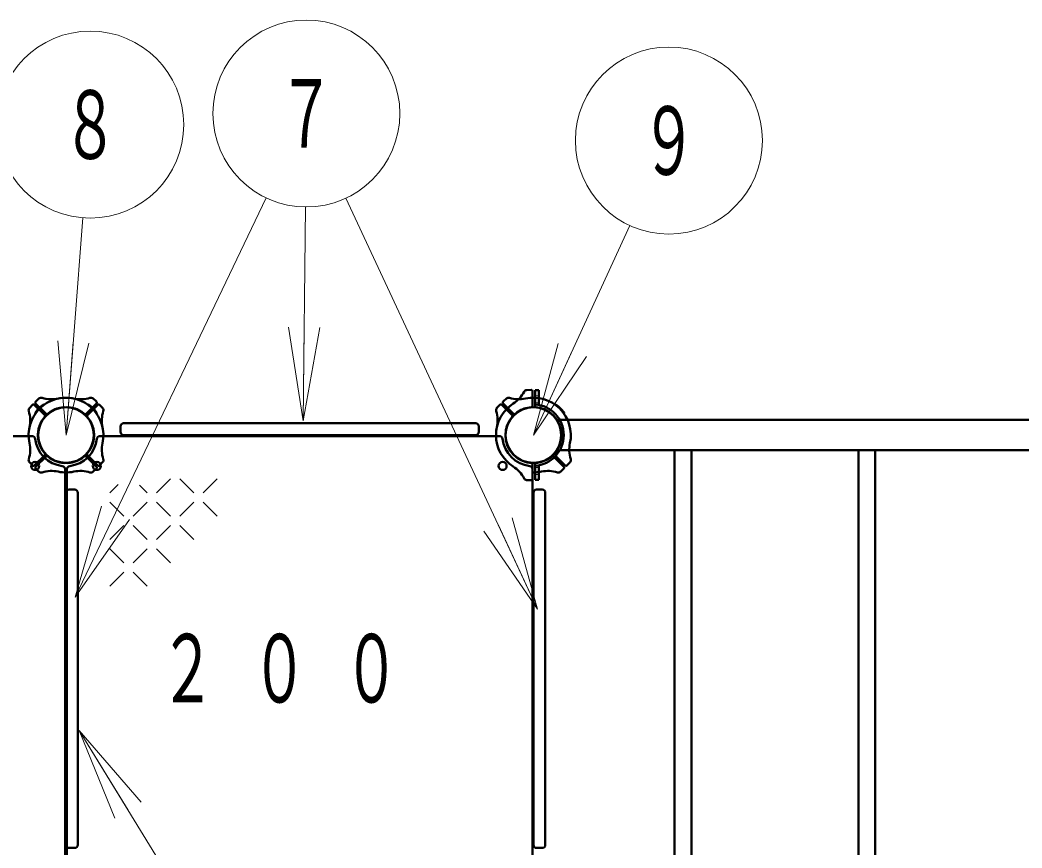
# Model space of a CAD drawing. Units: millimetres on the paper, scale 1:50. Extents: x -385 to 0, y -594 to 267.
# Drawn here: x -273.3 to -241.14, y 168.15 to 194.72 of the extents above; entities that cross this region are included whole.
import ezdxf
from ezdxf.enums import TextEntityAlignment as Align

# ---------------------------------------------------------------- set-up
doc = ezdxf.new("R2010")
doc.units = ezdxf.units.MM
doc.linetypes.add('USER1', pattern=[4.5, 2.5, -2])
doc.layers.add('LY_1', color=140, linetype='Continuous', lineweight=50)
doc.styles.add('ＭＳ ゴシック', font='')
doc.styles.get('ＭＳ ゴシック').set_extended_font_data('MS Gothic')

msp = doc.modelspace()

# ---------------------------------------------------------------- linework, layer by layer
at = {"layer": 'LY_1', "color": 7, "lineweight": 13}
for p, q in [((-271.526, 176.198), (-265.401, 189.01)), ((-256.69, 175.807), (-262.84, 188.998)), ((-264.205, 181.859), (-264.137, 188.717)), ((-271.821, 181.397), (-271.276, 188.37)), ((-256.821, 181.397), (-253.727, 188.125)), ((-264.205, 181.859), (-264.676, 184.863)), ((-264.205, 181.859), (-264.176, 184.858)), ((-263.676, 184.854), (-264.205, 181.859)), ((-271.821, 181.397), (-272.085, 184.427)), ((-271.821, 181.397), (-271.587, 184.388)), ((-271.088, 184.349), (-271.821, 181.397)), ((-256.821, 181.397), (-256.022, 184.332)), ((-256.821, 181.397), (-255.567, 184.123)), ((-255.113, 183.914), (-256.821, 181.397)), ((-270.151, 179.812), (-270.418, 179.545)), ((-269.218, 179.545), (-269.458, 179.785)), ((-268.468, 179.995), (-268.918, 179.545)), ((-267.718, 179.545), (-268.168, 179.995)), ((-266.968, 179.995), (-267.418, 179.545)), ((-271.526, 176.198), (-270.683, 179.12)), ((-269.968, 178.795), (-270.418, 179.245)), ((-269.218, 179.245), (-269.668, 178.795)), ((-268.468, 178.795), (-268.918, 179.245)), ((-267.718, 179.245), (-268.168, 178.795)), ((-266.968, 178.795), (-267.418, 179.245)), ((-271.526, 176.198), (-270.232, 178.904)), ((-269.781, 178.689), (-271.526, 176.198)), ((-269.968, 178.495), (-270.418, 178.045)), ((-269.218, 178.045), (-269.668, 178.495)), ((-268.468, 178.495), (-268.918, 178.045)), ((-267.718, 178.045), (-268.168, 178.495)), ((-256.69, 175.807), (-257.957, 178.526)), ((-257.504, 178.737), (-256.69, 175.807)), ((-256.69, 175.807), (-258.411, 178.315)), ((-269.968, 177.295), (-270.418, 177.745)), ((-269.218, 177.745), (-269.668, 177.295)), ((-268.468, 177.295), (-268.918, 177.745)), ((-269.968, 176.995), (-270.418, 176.545)), ((-269.218, 176.545), (-269.668, 176.995)), ((-270.256, 169.099), (-271.4, 171.917)), ((-271.4, 171.917), (-269.404, 169.622)), ((-271.4, 171.917), (-269.83, 169.361)), ((-271.4, 171.917), (-266.136, 163.348))]:
    msp.add_line(p, q, dxfattribs=at)
at = {"layer": 'LY_1'}
for p, q in [((-256.892, 182.846), (-257.049, 182.84)), ((-256.892, 182.846), (-257.049, 182.84)), ((-256.851, 182.335), (-256.851, 182.806)), ((-256.851, 182.335), (-256.851, 182.806)), ((-256.77, 182.837), (-256.65, 182.837)), ((-256.77, 182.295), (-256.77, 182.837)), ((-256.77, 182.837), (-256.65, 182.837)), ((-256.77, 182.295), (-256.77, 182.837)), ((-256.65, 182.365), (-256.65, 182.837)), ((-256.65, 182.365), (-256.65, 182.837)), ((-272.895, 182.371), (-272.995, 182.265)), ((-272.505, 182.039), (-272.838, 182.372)), ((-272.462, 182.081), (-272.795, 182.415)), ((-272.794, 182.472), (-272.688, 182.571)), ((-272.516, 182.375), (-272.518, 182.378)), ((-272.516, 182.375), (-272.518, 182.378)), ((-271.179, 182.081), (-270.846, 182.415)), ((-271.179, 182.081), (-270.846, 182.415)), ((-271.136, 182.039), (-270.803, 182.372)), ((-271.136, 182.039), (-270.803, 182.372)), ((-271.125, 182.375), (-271.123, 182.378)), ((-270.847, 182.472), (-270.962, 182.579)), ((-270.847, 182.472), (-270.962, 182.579)), ((-270.746, 182.371), (-270.638, 182.256)), ((-270.746, 182.371), (-270.638, 182.256)), ((-257.895, 182.371), (-258.003, 182.256)), ((-257.505, 182.039), (-257.838, 182.372)), ((-257.462, 182.081), (-257.795, 182.415)), ((-257.794, 182.472), (-257.679, 182.579)), ((-256.125, 182.375), (-256.123, 182.378)), ((-272.799, 182.093), (-272.801, 182.095)), ((-272.799, 182.093), (-272.801, 182.095)), ((-270.842, 182.093), (-270.84, 182.095)), ((-255.842, 182.093), (-255.84, 182.095)), ((-270.071, 181.677), (-270.071, 181.497)), ((-258.671, 181.777), (-269.971, 181.777)), ((-258.571, 181.677), (-258.571, 181.497)), ((-255.974, 181.883), (-212.667, 181.883)), ((-279.321, 181.367), (-272.913, 181.367)), ((-264.321, 181.367), (-270.728, 181.367)), ((-258.671, 181.397), (-269.971, 181.397)), ((-264.321, 181.367), (-257.913, 181.367)), ((-272.505, 180.756), (-272.838, 180.423)), ((-272.505, 180.756), (-272.838, 180.423)), ((-272.462, 180.713), (-272.795, 180.38)), ((-272.462, 180.713), (-272.795, 180.38)), ((-271.179, 180.713), (-270.846, 180.38)), ((-271.136, 180.756), (-270.803, 180.423)), ((-256.179, 180.713), (-255.846, 180.38)), ((-256.136, 180.756), (-255.803, 180.423)), ((-255.974, 180.911), (-212.667, 180.911)), ((-252.293, 166.883), (-252.293, 180.911)), ((-251.749, 166.883), (-251.749, 180.911)), ((-251.749, 166.883), (-251.749, 180.911)), ((-246.393, 166.883), (-246.393, 180.911)), ((-246.393, 166.883), (-246.393, 180.911)), ((-245.849, 166.883), (-245.849, 180.911)), ((-272.895, 180.424), (-272.995, 180.53)), ((-272.895, 180.424), (-272.995, 180.53)), ((-270.746, 180.424), (-270.638, 180.539)), ((-256.851, 180.46), (-256.851, 179.989)), ((-256.851, 180.46), (-256.851, 179.989)), ((-256.77, 179.957), (-256.77, 180.499)), ((-256.77, 179.957), (-256.77, 180.499)), ((-256.65, 179.957), (-256.65, 180.43)), ((-256.65, 179.957), (-256.65, 180.43)), ((-255.746, 180.424), (-255.647, 180.53)), ((-272.794, 180.323), (-272.688, 180.223)), ((-272.794, 180.323), (-272.688, 180.223)), ((-271.851, 173.897), (-271.851, 180.305)), ((-271.791, 173.897), (-271.791, 180.305)), ((-271.791, 173.897), (-271.791, 180.305)), ((-270.847, 180.323), (-270.962, 180.215)), ((-256.851, 173.897), (-256.851, 180.305)), ((-255.847, 180.323), (-255.953, 180.223)), ((-256.897, 179.949), (-257.049, 179.954)), ((-256.897, 179.949), (-257.049, 179.954)), ((-256.77, 179.957), (-256.65, 179.957)), ((-256.77, 179.957), (-256.65, 179.957)), ((-271.821, 168.247), (-271.821, 179.547)), ((-271.541, 179.647), (-271.721, 179.647)), ((-271.441, 168.247), (-271.441, 179.547)), ((-256.821, 168.247), (-256.821, 179.547)), ((-256.541, 179.647), (-256.721, 179.647)), ((-256.441, 168.247), (-256.441, 179.547)), ((-271.851, 173.897), (-271.851, 167.49)), ((-271.791, 173.897), (-271.791, 167.49)), ((-271.791, 173.897), (-271.791, 167.49)), ((-256.851, 173.897), (-256.851, 167.49)), ((-271.541, 168.147), (-271.721, 168.147)), ((-256.541, 168.147), (-256.721, 168.147))]:
    msp.add_line(p, q, dxfattribs=at)
at = {"layer": 'LY_1', "color": 7, "linetype": 'USER1', "lineweight": 13}
for p, q in [((-256.77, 182.657), (-256.65, 182.657)), ((-256.77, 182.657), (-256.65, 182.657)), ((-256.77, 182.437), (-256.65, 182.437)), ((-256.77, 182.437), (-256.65, 182.437)), ((-256.77, 180.357), (-256.65, 180.357)), ((-256.77, 180.357), (-256.65, 180.357)), ((-256.77, 180.137), (-256.65, 180.137)), ((-256.77, 180.137), (-256.65, 180.137))]:
    msp.add_line(p, q, dxfattribs=at)
at = {"layer": 'LY_1', "color": 7, "lineweight": 13}
for centre in [(-264.108, 191.717), (-271.043, 191.361), (-252.474, 190.85)]:
    msp.add_circle(centre, 3, dxfattribs=at)
at = {"layer": 'LY_1'}
for centre, radius in [((-271.821, 181.397), 0.891), ((-271.821, 181.397), 0.891), ((-271.821, 181.397), 0.891), ((-256.821, 181.397), 0.891), ((-272.81, 180.407), 0.13), ((-270.831, 180.407), 0.13), ((-270.831, 180.407), 0.13), ((-257.81, 180.407), 0.13)]:
    msp.add_circle(centre, radius, dxfattribs=at)
for centre, radius, start, end in [((-258.01, 183.248), 1, 302.7272, 332.5412), ((-258.01, 183.248), 1, 302.7272, 332.5412), ((-257.034, 182.741), 0.1, 92, 152.5412), ((-257.034, 182.741), 0.1, 92, 152.5412), ((-256.891, 182.806), 0.04, 0, 92), ((-256.891, 182.806), 0.04, 0, 92), ((-272.866, 182.344), 0.04, 45, 137), ((-272.767, 182.443), 0.04, 133, 225), ((-272.62, 182.498), 0.1, 72.4588, 133), ((-271.821, 181.397), 1.22, 126.3731, 135), ((-271.821, 181.397), 1.22, 126.3731, 135), ((-271.821, 181.397), 1.2, 77.7272, 135), ((-271.821, 181.397), 1.2, 77.7272, 135), ((-272.288, 183.547), 1, 252.4588, 282.2728), ((-272.532, 182.364), 0.02, 45, 126.3731), ((-272.532, 182.364), 0.02, 45, 126.3731), ((-271.821, 181.397), 1.2, 45, 102.2728), ((-271.353, 183.547), 1, 257.7272, 287.5412), ((-271.353, 183.547), 1, 257.7272, 287.5412), ((-271.109, 182.364), 0.02, 53.6269, 135), ((-271.821, 181.397), 1.22, 45, 53.6269), ((-271.021, 182.498), 0.1, 47, 107.5412), ((-271.021, 182.498), 0.1, 47, 107.5412), ((-270.874, 182.443), 0.04, 315, 47), ((-270.874, 182.443), 0.04, 315, 47), ((-270.775, 182.344), 0.04, 43, 135), ((-270.775, 182.344), 0.04, 43, 135), ((-256.821, 181.397), 1.2, 122.7272, 180), ((-256.821, 181.397), 1.2, 122.7272, 180), ((-257.866, 182.344), 0.04, 45, 137), ((-257.767, 182.443), 0.04, 133, 225), ((-257.62, 182.498), 0.1, 72.4588, 133), ((-257.288, 183.547), 1, 252.4588, 282.2728), ((-256.821, 181.397), 1.2, 45, 102.2728), ((-256.891, 182.335), 0.04, 274.2707, 0), ((-256.891, 182.335), 0.04, 274.2707, 0), ((-256.83, 181.397), 0.984, 273.4958, 86.5042), ((-256.83, 181.397), 0.984, 273.4958, 86.5042), ((-256.109, 182.364), 0.02, 53.6269, 135), ((-256.821, 181.397), 1.22, 45, 53.6269), ((-272.921, 182.197), 0.1, 137, 197.5412), ((-271.821, 181.397), 1.2, 135, 192.2728), ((-271.821, 181.397), 1.2, 135, 192.2728), ((-273.97, 181.865), 1, 347.7272, 17.5412), ((-272.787, 182.109), 0.02, 143.6269, 225), ((-272.787, 182.109), 0.02, 143.6269, 225), ((-271.821, 181.397), 1.22, 135, 143.6269), ((-271.821, 181.397), 1.22, 135, 143.6269), ((-271.821, 181.397), 0.9, 135, 220.7293), ((-271.821, 181.397), 0.9, 135, 220.7293), ((-271.821, 181.397), 0.9, 139.2707, 225), ((-272.533, 182.011), 0.04, 319.2707, 45), ((-272.434, 182.11), 0.04, 225, 310.7293), ((-271.821, 181.397), 0.9, 49.2707, 135), ((-271.821, 181.397), 0.9, 49.2707, 135), ((-271.821, 181.397), 0.9, 45, 130.7293), ((-271.207, 182.11), 0.04, 229.2707, 315), ((-271.207, 182.11), 0.04, 229.2707, 315), ((-271.821, 181.397), 0.9, 319.2707, 45), ((-271.821, 181.397), 0.9, 315, 40.7293), ((-271.821, 181.397), 0.9, 315, 40.7293), ((-271.108, 182.011), 0.04, 135, 220.7293), ((-271.108, 182.011), 0.04, 135, 220.7293), ((-271.821, 181.397), 1.2, 347.7272, 45), ((-271.821, 181.397), 1.22, 36.3731, 45), ((-270.854, 182.109), 0.02, 315, 36.3731), ((-269.671, 181.865), 1, 162.4588, 192.2728), ((-269.671, 181.865), 1, 162.4588, 192.2728), ((-270.72, 182.197), 0.1, 342.4588, 43), ((-270.72, 182.197), 0.1, 342.4588, 43), ((-257.921, 182.197), 0.1, 137, 197.5412), ((-258.97, 181.865), 1, 347.7272, 17.5412), ((-256.821, 181.397), 0.9, 94.2707, 180), ((-256.821, 181.397), 0.9, 94.2707, 180), ((-256.821, 181.397), 0.9, 139.2707, 225), ((-257.533, 182.011), 0.04, 319.2707, 45), ((-257.434, 182.11), 0.04, 225, 310.7293), ((-256.821, 181.397), 0.9, 45, 130.7293), ((-256.83, 181.397), 0.9, 273.8225, 86.1774), ((-256.83, 181.397), 0.9, 273.8225, 86.1774), ((-256.821, 181.397), 0.9, 319.2707, 45), ((-256.821, 181.397), 1.2, 347.7272, 45), ((-256.821, 181.397), 1.22, 36.3731, 45), ((-255.854, 182.109), 0.02, 315, 36.3731), ((-269.971, 181.677), 0.1, 90, 180), ((-258.671, 181.677), 0.1, 0, 90), ((-271.821, 181.397), 1.2, 167.7272, 181.4325), ((-272.913, 181.267), 0.1, 6.7872, 90), ((-270.728, 181.267), 0.1, 90, 173.2128), ((-270.728, 181.267), 0.1, 90, 173.2128), ((-271.821, 181.397), 1.2, 358.5675, 12.2728), ((-271.821, 181.397), 1.2, 358.5675, 12.2728), ((-269.971, 181.497), 0.1, 180, 270), ((-258.671, 181.497), 0.1, 270, 0), ((-256.821, 181.397), 1.2, 167.7272, 181.4325), ((-256.821, 181.397), 1.2, 180, 237.2728), ((-256.821, 181.397), 1.2, 180, 237.2728), ((-257.913, 181.267), 0.1, 6.7872, 90), ((-256.821, 181.397), 0.9, 180, 265.7293), ((-256.821, 181.397), 0.9, 180, 265.7293), ((-273.97, 180.93), 1, 342.4588, 12.2728), ((-273.97, 180.93), 1, 342.4588, 12.2728), ((-271.821, 181.397), 1, 186.7872, 263.2128), ((-271.821, 181.397), 1, 276.7872, 353.2128), ((-271.821, 181.397), 1, 276.7872, 353.2128), ((-269.671, 180.93), 1, 167.7272, 197.5412), ((-256.821, 181.397), 1, 186.7872, 263.2128), ((-254.671, 180.93), 1, 167.7272, 197.5412), ((-272.533, 180.784), 0.04, 315, 40.7293), ((-272.533, 180.784), 0.04, 315, 40.7293), ((-272.434, 180.685), 0.04, 49.2707, 135), ((-272.434, 180.685), 0.04, 49.2707, 135), ((-271.821, 181.397), 0.9, 225, 310.7293), ((-271.821, 181.397), 0.9, 229.2707, 315), ((-271.821, 181.397), 0.9, 229.2707, 315), ((-271.207, 180.685), 0.04, 45, 130.7293), ((-271.108, 180.784), 0.04, 139.2707, 225), ((-256.821, 181.397), 0.9, 225, 310.7293), ((-256.207, 180.685), 0.04, 45, 130.7293), ((-256.108, 180.784), 0.04, 139.2707, 225), ((-272.921, 180.598), 0.1, 162.4588, 223), ((-272.921, 180.598), 0.1, 162.4588, 223), ((-272.866, 180.451), 0.04, 223, 315), ((-272.866, 180.451), 0.04, 223, 315), ((-272.767, 180.352), 0.04, 135, 227), ((-272.767, 180.352), 0.04, 135, 227), ((-271.951, 180.305), 0.1, 0, 83.2128), ((-271.691, 180.305), 0.1, 96.7872, 180), ((-271.691, 180.305), 0.1, 96.7872, 180), ((-270.874, 180.352), 0.04, 313, 45), ((-270.775, 180.451), 0.04, 225, 317), ((-270.72, 180.598), 0.1, 317, 17.5412), ((-258.01, 179.547), 1, 27.4588, 57.2728), ((-258.01, 179.547), 1, 27.4588, 57.2728), ((-256.951, 180.305), 0.1, 0, 83.2128), ((-256.891, 180.46), 0.04, 0, 85.7293), ((-256.891, 180.46), 0.04, 0, 85.7293), ((-255.874, 180.352), 0.04, 313, 45), ((-255.775, 180.451), 0.04, 225, 317), ((-255.72, 180.598), 0.1, 317, 17.5412), ((-272.62, 180.297), 0.1, 227, 287.5412), ((-272.62, 180.297), 0.1, 227, 287.5412), ((-272.288, 179.248), 1, 77.7272, 107.5412), ((-272.288, 179.248), 1, 77.7272, 107.5412), ((-271.821, 181.397), 1.2, 257.7272, 271.4325), ((-271.821, 181.397), 1.2, 257.7272, 271.4325), ((-271.821, 181.397), 1.2, 268.5675, 282.2728), ((-271.353, 179.248), 1, 72.4588, 102.2728), ((-271.021, 180.297), 0.1, 252.4588, 313), ((-256.821, 181.397), 1.2, 268.5675, 282.2728), ((-256.353, 179.248), 1, 72.4588, 102.2728), ((-256.021, 180.297), 0.1, 252.4588, 313), ((-257.034, 180.054), 0.1, 207.4588, 268), ((-257.034, 180.054), 0.1, 207.4588, 268), ((-256.891, 179.989), 0.04, 268, 0), ((-256.891, 179.989), 0.04, 268, 0), ((-271.721, 179.547), 0.1, 90, 180), ((-271.541, 179.547), 0.1, 0, 90), ((-256.721, 179.547), 0.1, 90, 180), ((-256.541, 179.547), 0.1, 0, 90), ((-271.721, 168.247), 0.1, 180, 270), ((-271.541, 168.247), 0.1, 270, 0), ((-256.721, 168.247), 0.1, 180, 270), ((-256.541, 168.247), 0.1, 270, 0)]:
    msp.add_arc(centre, radius, start, end, dxfattribs=at)

# ---------------------------------------------------------------- texts
at = {"layer": 'LY_1', "color": 7, "style": 'ＭＳ ゴシック', "width": 0.6}
for s, p in [('７', (-264.108, 191.717)), ('８', (-271.043, 191.361)), ('９', (-252.474, 190.85))]:
    msp.add_text(s, height=2.199, dxfattribs=at).set_placement(p, align=Align.MIDDLE_CENTER)
at = {"layer": 'LY_1', "color": 7, "insert": (-268.821, 173.897), "char_height": 2.199, "attachment_point": 4, "style": 'ＭＳ ゴシック'}
msp.add_mtext('\\T1.64;\\W0.6;２００', dxfattribs=at)

doc.saveas('drawing.dxf')
